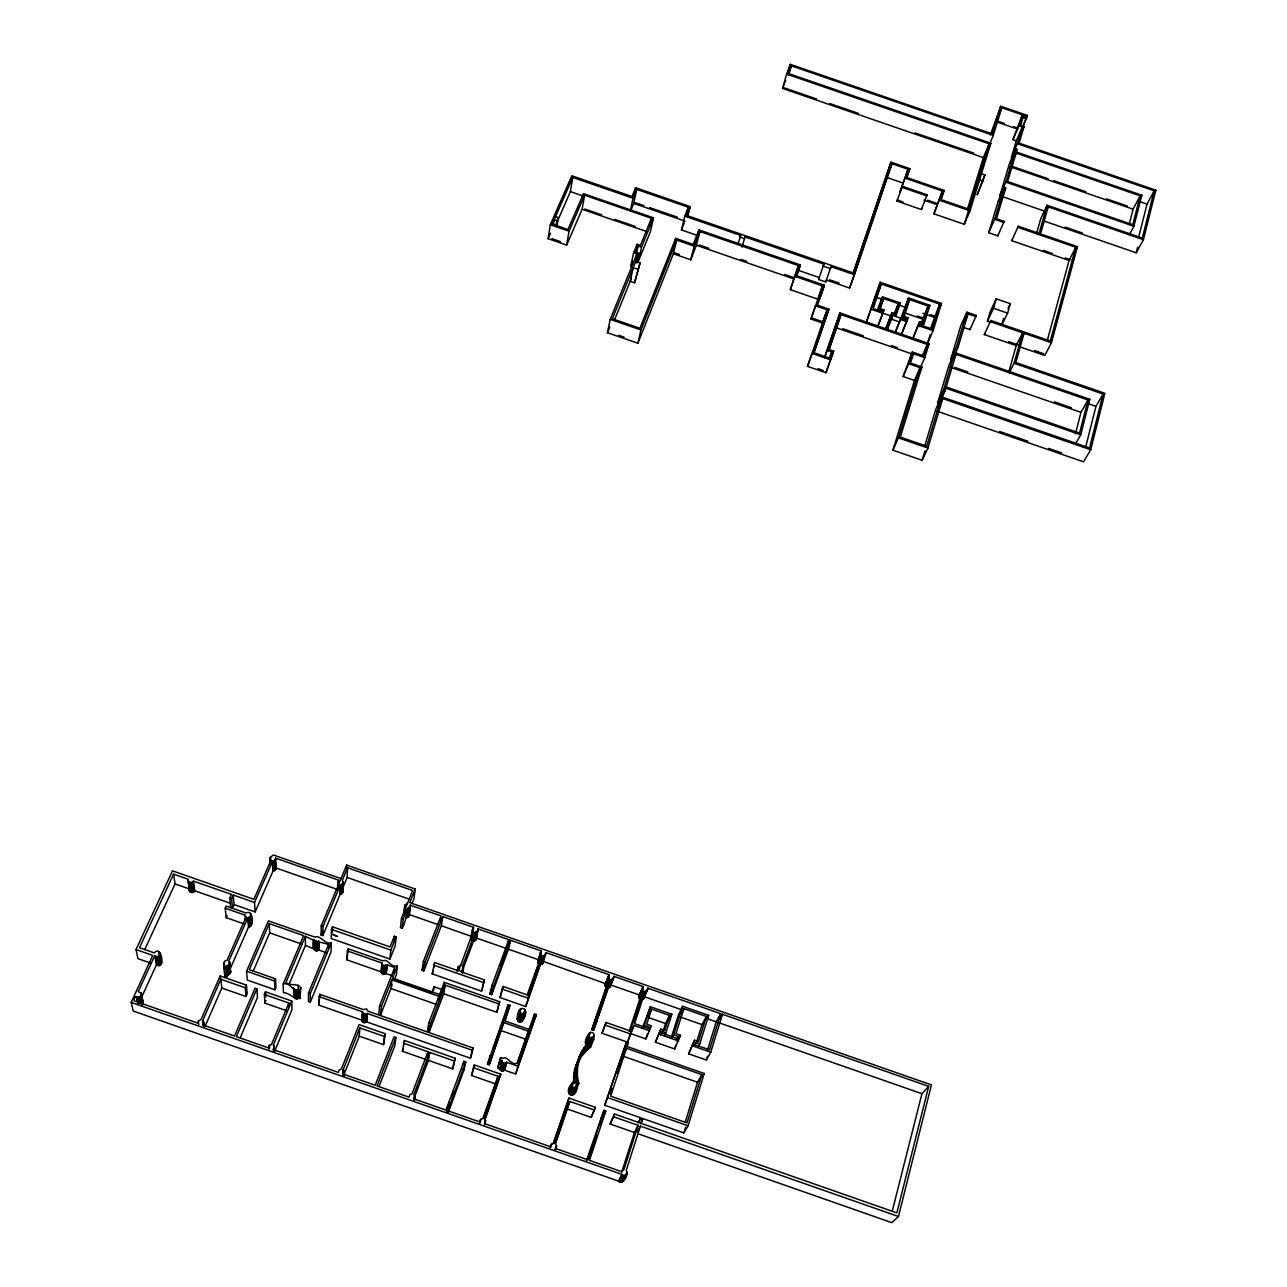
<?xml version="1.0" encoding="UTF-8"?>
<svg xmlns="http://www.w3.org/2000/svg" width="1287" height="1287" viewBox="0 0 1287 1287"><rect width="100%" height="100%" fill="white"/><g stroke="black" fill="none" stroke-linecap="round" stroke-linejoin="round"><path stroke-width="1.5" d="M300 998.519L300.82 987.692C297.377 982.753 291.071 986.534 285.907 982.464L305.405 936.26C313.626 940.877 319.256 942.068 328.619 944.385L308.478 992.904L308.494 1001.495L310.28 1002.123L310.296 993.532L331.306 942.856C324.131 944.594 320.608 934.619 314.752 937.065L268.388 920.848L246.573 971.218L247.265 980.067L274.968 989.767L275.901 987.596L275.515 978.828L249.324 969.674L269.256 923.616L303.619 935.633L283.172 984.04L283.462 992.744C290.572 991.987 302.381 1008.606 298.423 989.381L299.887 989.896L300 998.519L298.552 998.02M318.693 940.91C322.168 956.901 309.266 951.479 313.851 939.22M314.205 949.565L314.253 940.491M314.671 950.096L314.72 941.038M315.267 950.498L315.331 941.441M315.959 950.739L316.039 941.666M316.699 950.787L316.779 941.73M317.439 950.659L317.535 941.601M318.13 950.353L318.227 941.28M318.774 1005.099L319.787 994.336L363.336 1009.571L366.554 1008.944L368.227 1011.292L473.085 1047.988L471.251 1055.983L470.447 1058.204L366.682 1021.878L363.513 1022.505L361.84 1020.173L318.774 1005.099L319.787 994.336M473.552 927.316L471.476 940.234L473.552 927.316L442.808 916.569L441.361 925.771L423.841 970.929L422.088 970.318L423.343 961.502L441.055 915.958L410.312 905.211C405.727 911.389 406.708 920.478 402.204 928.249L400.45 927.637L401.464 918.419L412.596 890.491L347.554 867.76L342.342 880.211L343.146 883.107L340.379 884.893L340.041 894.449L322.86 935.617L321.106 935.005L321.235 925.787L346.67 865.089L415.186 889.027L414.044 898.487L412.033 903.538M322.86 935.617L323.005 926.415L340.379 884.893M328.539 947.988L328.619 944.385M407.609 903.024L404.745 905.292L405.308 911.453M406.419 917.631L408.655 916.634L409.218 914.542L437.837 924.533M591.441 1042.663C593.613 1040.314 596.492 1031.402 590.347 1032.415C587.339 1035.054 582.914 1042.486 587.113 1045.607L590.202 1037.595L588.722 1036.003L588.77 1033.847M331.467 929.375L331.226 938.545L389.945 959.072L395.173 945.929L396.123 936.872L394.337 936.244L390.074 946.942L332.529 926.817L331.467 929.375L390.83 950.128L389.945 959.072M331.306 942.856L331.065 951.897L310.28 1002.123M332.384 932.319L332.529 926.817M141.425 994.658L142.696 1004.729L141.264 993.21L138.256 991.617L154.713 955.742C162.065 960.295 159.894 945.977 154.343 952.911L139.479 947.715L173.568 874.163L188.143 879.262L189.382 890.877L190.83 892.341L193.018 892.358L194.723 890.797L193.452 881.112L231.419 894.385L229.794 898.02L230.663 907.544M143.324 1003.361L141.264 993.21M332.802 934.491L337.242 936.518M332.883 934.33L337.307 936.357M337.435 890.427L338.738 880.195L275.595 858.139L275.08 860.07L272.635 861.228L254.52 902.477L255.132 911.92L234.057 904.552L233.22 895.028L254.52 902.477M337.725 889.172L337.821 881.386M338.175 887.837L337.918 883.429M338.497 888.094L338.304 884.008M340.041 894.449L340.975 884.861M340.637 894.417L341.682 884.636M341.328 894.192L342.31 884.249M341.956 893.805L342.809 883.719M638.111 1125.353L634.427 1132.512L610.118 1124.001L613.529 1116.746L638.111 1125.353L623.922 1169.626L621.508 1171.62L589.494 1160.391L605.775 1110.971L603.957 1110.343L587.644 1159.748L555.501 1148.487L556.515 1145.993L555.469 1143.982L569.835 1101.447L594.417 1110.054L595.318 1107.319L568.951 1098.068L553.346 1142.888M342.455 893.291L343.291 881.724M342.792 892.663L343.307 882.415M318.886 996.54L362.435 1011.791L364.124 1014.14L367.326 1013.496L472.265 1050.224L470.447 1058.204M346.509 868.982L346.67 865.089M342.728 888.046L347.136 877.461L347.554 867.76M438.384 999.709L438.947 996.315L391.875 979.857L390.975 988.529L380.614 1014.767L378.828 1014.14L379.617 1005.71L394.723 967.502L386.76 964.719C388.819 969.079 384.604 979.246 381.129 971.846L346.959 959.893L347.377 950.932L348.262 948.792L382.786 960.858C388.143 958.123 390.653 968.162 397.377 965.958L396.396 974.758L394.369 979.906M348.262 948.792L346.959 959.893M343.034 1073.551L343.227 1069.61L359.845 1027.911L384.363 1036.502L383.51 1044.642L359.266 1036.164L359.845 1027.911M343.05 1075.594L343.339 1069.69L344.047 1075.626M343.532 1076.157L343.822 1070.269M343.935 1074.886L344.128 1070.961M361.84 1020.269L362.435 1011.791M362.001 1020.977L362.596 1012.596M362.355 1021.621L362.95 1013.239M362.87 1022.135L363.465 1013.77M363.513 1022.505L364.124 1014.14M364.221 1022.698L364.848 1014.333M364.977 1022.715L365.605 1014.333M365.717 1022.521L366.345 1014.156M366.377 1022.168L367.02 1013.786M366.682 1021.878L367.326 1013.496M574.629 1075.884L574.469 1082.737M592.808 1038.77L593.79 1039.124C580.357 1049.002 574.34 1067.325 578.828 1083.316L575.82 1090.909L574.839 1090.556L577.831 1082.962C573.358 1066.971 579.375 1048.648 592.808 1038.77L594.16 1035.536M576.463 1074.725L573.487 1082.399L574.485 1070.14L580.115 1054.552M381.129 972.103L381.933 963.03L347.377 950.932M381.338 972.779L381.933 963.03M381.724 973.39L382.142 963.963M382.271 973.857L382.545 964.574M382.915 974.195L383.076 965.057M383.639 974.339L384.475 965.54L386.76 964.719M384.379 974.307L385.215 965.507M522.586 1020.543C531.853 1007.061 516.827 1002.686 517.358 1018.628C519.514 1028.522 527.107 1014.478 525.289 1010.858M380.614 1014.767L381.419 1006.337L391.875 979.857M385.103 974.098L385.939 965.282M385.73 973.712L386.583 964.896M519.675 1010.311C518.758 1013.786 524.533 1015.105 525.225 1011.582M629.15 1031.386L639.784 999.195L638.819 996.251L643.243 986.598L613.835 976.318L613.352 978.522L611.196 979.52L593.58 1030.292L591.811 1029.68L606.161 987.467L605.115 985.665L609.298 974.742L545.945 952.605L545.286 954.954L543.243 955.791L525.659 1006.531L500.08 997.586L502.187 989.076L503.153 986.469L527.22 994.883L541.489 955.163L540.427 953.152L541.425 951.029L510.633 940.266L493.725 986.115L491.698 994.658L489.929 994.047L491.94 985.488L508.864 939.655L478.104 928.908L475.884 939.896L473.536 941.103L462.902 969.224M541.328 955.051L538.803 963.85L537.982 961.276L540.492 952.444M250.917 914.735L250.145 916.714L247.86 917.663L228.861 960.939L230.711 972.055L226.592 977.139L224.807 976.511L223.841 967.615C225.627 965.411 222.12 960.52 227.059 960.295L246.058 917.052L245.109 915.186L225.241 908.22L226.19 906.096L246.074 913.046C252.992 908.702 254.794 926.495 248.536 926.994L229.762 969.883L230.711 972.055M393.967 939.88L394.337 936.244M287.226 1010.922L264.865 1003.104L264.366 994.481L265.492 991.827L291.779 1001.029L273.327 1045.141L274.308 1047.489L273.15 1049.548L338.368 1072.409L339.157 1069.915L341.393 1068.966L359.089 1024.597L385.408 1033.815L383.51 1044.642M391.65 986.791L391.908 984.362M394.16 972.763L394.546 969.256M402.204 928.249L403.217 919.047L407.48 908.332M403.7 915.314L404.745 905.292M404.086 914.124L404.745 906.498M403.716 914.623L404.713 909.619M404.424 914.735L405.26 907.287M406.772 917.647L407.85 908.349M407.496 917.47L408.574 908.172M408.124 917.132L409.218 907.818M344.24 1071.701L343.098 1074.05L375.177 1085.295L394.031 1036.839L395.849 1037.467L394.884 1045.607L379.118 1086.244M408.655 916.634L409.749 907.335M409.041 916.038L410.312 905.211M409.234 915.379L410.36 905.356M429.778 1052.412L428.426 1060.375L452.686 1068.87L454.311 1061.003L429.778 1052.412L413.899 1094.384L414.945 1096.556L413.835 1098.841L445.945 1110.102L463.947 1061.308L465.765 1061.952L464.012 1069.819L448.262 1112.563M426.64 1059.748L402.381 1051.254L404.472 1040.491L455.325 1058.3L452.686 1068.87M404.038 1043.725L404.472 1040.491M577.252 1085.552C573.471 1073.004 567.535 1094.207 577.252 1085.552C576.898 1101.447 561.518 1094.529 572.007 1083.268M423.841 970.929L425.112 962.129L442.808 916.569M440.202 921.476L440.765 917.792M478.104 928.908L477.718 930.839L475.337 932.061L462.451 966.087L463.368 968.982L460.392 971.524L484.443 979.938L481.563 991.119L432.207 973.857L434.572 962.499L458.622 970.897L473.262 931.177M433.751 967.776L434.298 964.253M649.951 225.225L651.495 218.307L584.588 195.19L582.126 209.25L566.65 245.093L548.117 238.69L550.305 224.742L571.83 175.772L632.014 196.557L635.665 187.757L690.234 206.612L687.692 217.004M413.947 1098.889L414.543 1095.108M414.237 1099.581L414.848 1095.8M414.35 1100.337L414.945 1096.556M553.33 225.032L554.166 219.787L556.949 220.753L556.113 225.997M433.494 990.604L434.105 986.791L442.117 989.59L439.736 995.865M556.917 226.335L558.333 217.6L555.55 216.65M443.725 993.757L496.798 1012.322L498.889 1003.94L445.238 985.166L443.725 993.757L429.247 1031.788L427.477 1031.177L428.796 1022.924L438.947 996.315M641.537 999.806L643.79 998.615L647.811 988.191L720.688 1013.657L709.523 1049.838L695.141 1044.819L695.833 1042.599L699.758 1043.966L708.654 1015.363L682.673 1006.289L678.603 1014.542L671.396 1037.161M429.247 1031.788L430.598 1023.551L445.238 985.166M556.434 223.536L570.398 191.602L572.747 177.445L632.979 198.23L630.453 210.473M427.171 1056.563L427.96 1051.769L403.426 1043.178M566.65 245.093L569.015 231.193L584.588 195.19M443.082 989.253L444.272 982.367L499.694 1001.753L496.798 1012.322M582.882 197.168L583.51 193.661L653.506 217.841L650.418 231.692L638.561 260.843L641.553 247.12L653.506 217.841M460.682 965.459L457.931 967.406L458.848 970.301M457.158 971.605L457.931 967.406M457.593 970.253L458.236 966.746M458.059 969.69L458.719 966.199M475.884 939.896L476.27 937.966L506.692 948.599L500.659 964.96M462.741 971.058L463.417 967.567M462.387 973.133L463.497 968.274M471.074 939.655L471.685 936.453L441.361 925.771M462.693 972.473L463.368 968.982M470.769 938.303L472.683 928.538M470.833 938.995L472.989 927.911M473.536 941.103L475.337 932.061M474.131 941.054L475.949 932.013M474.806 940.829L476.64 931.772M475.418 940.427L477.236 931.386M476.19 939.269L478.169 929.52M634.588 193.034L635.665 187.757M630.823 210.457L633.751 203.41L636.663 189.382L688.352 207.239L686.244 215.894M673.374 253.78L690.717 259.781L694.176 246.123L676.689 240.074L673.374 253.78L637.885 343.227L607.448 332.706L610.231 319.337L636.936 253.925L633.638 252.783L637.129 244.273L640.411 245.415L651.495 218.307M226.592 977.139L225.659 968.242L226.705 965.861L229.311 964.51L229.778 962.403M633.638 252.783L630.694 266.489L632.77 261.406M635.858 250.161L637.129 244.273M636.422 253.78L638.111 245.93L641.553 247.12M635.665 259.797L636.936 253.925M240.315 1037.595L257.464 997.489L256.885 988.818L255.067 988.175L234.54 1036.019L202.509 1024.79L203.716 1022.65L202.767 1020.414L220.833 979.246L245.318 987.821L246.026 996.508L221.814 988.03L220.833 979.246M636.872 263.159L639.012 253.378L635.553 252.188L638.111 245.93M637.515 269.192L633.172 267.696L630.228 281.306L634.539 282.802L640.089 262.886L635.746 261.39M463.256 1064.462L463.947 1061.308M640.089 262.886L634.539 282.802M481.563 991.119L484.443 979.938M637.885 343.227L640.942 329.971L676.689 240.074M483.445 1118.564L495.865 1083.992L471.573 1075.482L474.404 1064.976L500.772 1074.211L484.652 1120.897M474.404 1064.976L471.573 1075.482M674.468 243.516L675.707 238.368L693.259 244.433L698.954 229.906L800.385 264.945L796.54 276.705M507.126 946.814L508.864 939.655M698.053 235.698L681.45 229.955L684.813 216.136L688.352 207.239M491.698 994.658L508.445 949.211L510.633 940.266M503.153 986.469L500.08 997.586M719.755 1019.175L722.457 1014.285L928.683 1086.341L896.862 1212.885L641.264 1123.406L642.519 1119.465L640.25 1118.676L638.03 1123.004M1009.298 372.731L1014.076 363.256L1103.104 394.015L1089.542 448.005L941.521 396.83L935.729 409.363L924.951 445.27M1016.312 140.814L1012.917 139.639L1018.918 125.82L1022.328 126.995L1016.312 140.814L1011.341 157.416L1017.341 143.677L1154.166 190.798L1142.293 238.079L1047.103 205.276L1040.749 218.71L1036.502 233.655M638.561 1133.96L891.811 1222.65L898.439 1216.505L931.434 1084.909L409.765 902.637L415.186 889.027M936.904 411.116L1083.541 461.84L1090.716 449.774L1104.873 393.307L1015.845 362.548L1024.034 333.285L1051.431 342.744L1077.46 246.654L1040.523 233.912L1048.197 206.853L1143.419 239.672L1155.823 190.203L1019.095 143.114L1024.098 126.416L1020.591 125.209L1022.875 117.616L1026.366 118.822L1027.38 115.428L1000.739 106.258L990.395 134.845M892.213 1211.357L921.926 1093.709L928.683 1086.341M1085.761 446.669L1095.945 406.386L1103.104 394.015M1138.448 238.047L1147.007 204.15L1154.166 190.798M1043.725 220.914L1136.228 252.799L1137.66 247.12M697.2 236.776L698.954 229.906M517.342 1063.689L528.442 1031.193L503.732 1022.554L489.253 1064.783L487.451 1064.156L508.188 1004.729L509.974 1005.34L505.292 1020.511M690.717 259.781L696.38 245.254L699.887 231.531L798.535 265.605L790.347 289.672L817.872 299.179L822.49 285.875L794.722 276.287L798.535 265.605M1075.691 443.516L1080.742 434.829L1089.799 399.292L954.761 352.622L948.921 365.395L937.547 403.265L939.092 403.812L944.915 391.232L955.951 354.343L1088.014 399.984L1079.568 433.075L946.186 386.969M1129.471 234.524L1133.895 226.271L1141.81 195.238L1016.424 152.043M1075.498 433.639L1080.967 412.355L1088.014 399.984M1129.149 224.501L1133.075 209.17L1140.153 195.833L1016.119 153.105L1013.85 158.237M1140.153 195.833L1132.769 224.71L1007.608 181.564L1017.213 149.421L1015.765 148.922L1009.764 162.645L999.838 195.721L1045.317 211.406M255.132 911.92L273.037 871.026L275.45 869.883L275.965 867.969L338.417 889.8M489.253 1064.783L503.732 1022.554M341.007 878.603L273.343 854.97L270.109 857.721L270.865 860.601L253.861 899.307L172.506 870.865L136.004 949.533L152.751 955.404L131.177 1002.396L133.204 1011.019L618.436 1181.08C623.278 1185.327 629.246 1174.387 626.222 1170.446L640.395 1126.141L898.439 1216.505M623.535 1179.712L622.972 1181.112M506 1013.094L508.188 1004.729M479.456 1123.358L480.437 1119.722L482.786 1118.532L497.972 1076.286L473.407 1067.679M479.987 1122.811L480.968 1119.159M497.763 1067.76L500.691 1057.657L502.67 1058.348C507.979 1055.42 510.424 1065.556 516.988 1063.368L534.572 1013.947L536.357 1014.574L515.669 1074.034L504.568 1070.14L501.721 1070.897L497.763 1067.76L500.691 1057.657M593.58 1030.292L607.914 988.062L610.038 987.065L610.585 985.086M605.115 985.665L609.298 974.742M605.115 984.957L608.558 975.707M1047.312 340.411L1069.095 260.457L1075.755 247.281L1017.937 227.349L1018.258 226.239L1039.108 233.43L1047.103 205.276M1075.755 247.281L1050.305 341.007L990.797 320.463L984.346 334.588L1016.231 345.592L1022.618 332.802L990.443 321.686L990.797 320.463M154.713 955.742L156.451 964.783C163.224 968.789 162.661 956.257 159.99 953.281M484.475 1123.889L485.472 1120.253L484.636 1119.159L500.772 1074.211M499.758 1068.853L501.882 1060.601L499.887 1059.893M484.684 1124.629L485.472 1120.253M495.865 1083.992L497.972 1076.286M500.032 1069.545L501.882 1060.601M500.466 1070.14L502.187 1061.695M501.045 1070.607L502.622 1062.306M501.721 1070.897L503.217 1062.772M502.461 1071.009L504.649 1063.191L506.772 1062.306L518.001 1066.247L515.669 1074.034M517.294 1019.336L519.932 1009.635M517.358 1018.628L520.366 1009.04M503.201 1070.929L505.389 1063.11M517.406 1020.044L519.739 1011.759M520.012 1011.904L520.945 1008.574M517.712 1020.704L520.045 1012.419M503.893 1070.671L506.097 1062.837M518.194 1021.267L520.511 1012.982M1008.767 372.104L1016.231 345.592M1014.076 363.256L1022.618 332.802M738.094 243.951L740.652 235.424L684.813 216.136M518.79 1021.685L521.122 1013.4M786.63 74.067L989.14 143.822L983.365 157.593L782.576 88.433L786.63 74.067L790.363 64.35L992.213 133.864L1000.739 106.258M787.805 73.343L790.363 64.35M519.481 1021.942L521.814 1013.657M788.786 74.839L791.344 65.846L993.274 135.376L1001.785 107.754L1025.642 115.959L1025.24 117.262L1021.83 116.087L1012.917 139.639M520.205 1022.007L522.554 1013.738M537.918 961.968L540.749 951.785M520.929 1021.894L523.294 1013.609M541.167 951.222L537.982 961.276M741.923 247.152L744.996 236.921L823.873 264.157L818.596 279.504L825.707 281.966L831.032 266.634L854.488 274.726L892.004 163.706L908.107 169.257L899.983 191.892L908.107 169.257M538.03 962.66L541.425 951.029M522.956 1016.119L524.855 1009.475M521.605 1021.588L523.97 1013.319M538.336 963.303L540.862 954.504M523.262 1016.778L525.176 1010.134M522.168 1021.138L524.533 1012.853M539.977 960.44L541.489 955.163M1002.155 324.437L1007.608 313.127L1010.311 303.684L996.267 298.825L990.153 311.84L987.419 321.219L990.91 322.426M1001.929 324.163L1003.554 318.532M525.659 1006.531L543.339 955.807M540.781 964.59L544.047 955.694M541.505 964.478L544.723 955.404M542.149 964.204L545.945 952.605M542.712 963.754L546.026 953.023M984.346 334.588L984.7 333.365M1069.095 260.457L1011.775 240.685L1012.097 239.591M987.419 321.219L993.516 308.253L996.267 298.825M968.033 313.948L958.091 347.184L952.219 359.99L950.691 359.459L960.987 325.177L966.875 312.194L976.302 315.444L975.932 316.666L968.033 313.948L964.349 322.056M1004.166 221.38L1003.844 222.474L994.69 219.321L988.722 232.738L997.811 235.875L1004.166 221.38L996.492 218.726L1005.678 188.031L1004.214 187.516L998.229 201.078L988.722 232.738M963.706 327.461L969.964 329.617L970.334 328.394M997.811 235.875L998.133 234.781M914.478 380.421L903.136 376.496L908.59 363.722L920.06 367.68L914.478 380.421L892.921 450.177L922.168 460.296L924.999 450.852M941.521 396.83L926.72 446.235L900.305 437.097L921.91 366.988L910.456 363.031L913.368 353.7L924.79 357.657L929.069 343.742L839.944 312.934L824.468 357.609M937.547 403.265L943.355 390.701L954.761 352.622M950.691 359.459L956.547 346.653L966.875 312.194M994.69 219.321L1004.214 187.516M999.838 195.721L1005.823 182.143L1015.765 148.922M1017.341 143.677L1022.328 126.995M922.168 460.296L927.927 448.053L942.711 398.584L1090.716 449.774M532.577 1020.559L534.572 1013.947M1018.918 125.82L1021.83 116.087M585.488 1042.599L589.156 1033.236M984.925 174.935L977.235 194.739L984.925 174.935L981.45 173.745M683.864 1132.914L688.095 1125.787L704.214 1073.487L627.042 1046.492L628.346 1042.518L626.56 1041.891L604.761 1105.227L683.864 1132.914L685.633 1127.155M701.865 1074.629L686.985 1122.875L610.665 1096.154L626.447 1048.262L701.865 1074.629L697.538 1082.238L685.134 1122.377M681.45 1013.577L683.896 1008.638L706.354 1016.489L698.519 1041.585L694.61 1040.218L688.593 1053.828L706.354 1060.038L707.512 1056.289M892.921 450.177L898.406 437.837L920.06 367.68M828.168 351.512L841.006 314.623L927.235 344.433L923.68 355.936L912.258 351.995L903.136 376.496M905.565 309.443L909.603 299.614L928.056 305.984L922.779 322.86L919.578 321.75L912.869 338.561L927.46 343.613L930.26 334.572M876.833 295.576L881.305 283.993L939.671 304.15L931.997 329.005L920.205 324.919L920.672 323.423L923.873 324.533L929.874 305.325L908.525 297.94L900.723 318.709M905.147 178.169L942.39 191.007L933.96 213.851L964.285 224.308L968.757 209.829M989.14 143.822L968.95 209.234L941.183 199.662L944.143 190.412L906.917 177.574L909.861 168.661L890.974 162.162L853.104 273.021M706.354 1060.038L710.762 1052.235L722.457 1014.285M927.46 343.613L933.091 330.679L941.489 303.426L880.26 282.287L866.28 322.458L877.766 326.431L884.056 309.942L880.292 308.639L883.59 298.536L898.294 303.603L895.028 313.738L891.939 312.677L885.601 329.134L887.049 329.633L892.293 316.586L890.845 316.087L885.601 329.134M964.285 224.308L970.028 210.827L990.845 143.243L788.4 73.52L791.344 65.846M707.464 1050.128L716.215 1021.83L720.688 1013.657M930.501 328.619L939.671 304.15M967.374 209.331L983.365 157.593M696.637 1041.843L702.026 1024.629L706.354 1016.489M921.347 322.78L928.056 305.984M908.59 363.722L912.258 351.995M688.593 1053.828L694.61 1040.218M912.869 338.561L919.578 321.75M671.991 1038.014L673.584 1034.812L678.185 1036.421L677.477 1038.641L661.598 1033.091L662.097 1031.498L665.878 1032.817L671.83 1014.253L650.385 1006.756L642.47 1027.879M669.497 1015.379L665.572 1023.551L647.86 1017.357L651.592 1009.121L669.497 1015.379L664.655 1030.453L660.891 1029.133L655.405 1042.229L674.645 1048.953L675.852 1045.173M896.685 332.963L901.415 334.604L908.027 317.76L904.246 316.457L909.603 299.614M674.645 1048.953L680.517 1035.295L675.916 1033.686L683.896 1008.638M901.415 334.604L908.027 317.76M895.06 333.14L900.45 319.401L906.804 321.605M933.96 213.851L942.39 191.007M673.584 1034.812L682.673 1006.289M908.525 297.94L902.412 317.117L906.193 318.42L905.71 319.916L892.679 315.412M663.159 1031.016L665.572 1023.551M877.38 310.022L882.512 296.863L900.112 302.944L896.122 315.412L893.017 314.35L886.968 330.357M621.573 1172.554L634.427 1132.512M640.25 1118.676L638.995 1122.602L614.43 1113.995L610.118 1124.001M902.943 201.946L897.296 200L896.926 201.078L921.395 209.524L921.749 208.43M927.107 194.804L926.753 195.897L902.074 187.387L902.444 186.309L927.107 194.804L921.395 209.524M655.405 1042.229L660.891 1029.133M890.845 316.087L891.939 312.677M887.049 329.633L887.773 327.413M643.243 986.598L642.326 988.513L643.42 990.781L630.18 1030.887L606.097 1022.473L601.962 1033.22L627.557 1042.18L630.421 1033.493L645.881 1038.899L647.522 1033.863M877.766 326.431L884.056 309.942M645.881 1038.899L651.27 1025.771L646.685 1024.162L651.592 1009.121M790.347 289.672L794.722 276.287M613.529 1116.746L614.43 1113.995M650.385 1006.756L644.337 1025.289L648.921 1026.897L648.407 1028.474L634.571 1023.632L645.189 991.408L647.763 989.558M882.512 296.863L878.442 309.314L882.206 310.617L881.868 311.679L873.197 308.687L881.305 283.993M866.28 322.458L880.26 282.287M873.085 306.676L876.19 297.233L881.788 299.163M586.357 1160.954L603.957 1110.343M604.761 1105.227L626.56 1041.891M588.803 1159.716L596.862 1135.231M600.595 1123.937L602.461 1118.29L600.659 1117.663M610.424 1094.111L612.306 1088.416M617.31 1073.229L622.956 1056.16L697.538 1082.238M634.089 1022.361L640.91 1001.688M627.557 1042.18L633.992 1025.385L649.613 1030.855M555.115 1143.66L566.907 1108.879L591.216 1117.373L592.117 1114.671M827.074 309.813L822.393 322.973L810.987 319.031L815.572 305.839L827.074 309.813L807.512 366.361L825.916 372.731L833.654 351.078L829.214 349.549L841.006 314.623M825.916 372.731L833.654 351.078M824.613 357.625L839.944 312.934M890.974 162.162L853.458 273.021L686.727 215.444L690.234 206.612M825.707 281.966L826.383 280.019L849.613 288.047L886.984 177.526L902.927 183.027M827.316 350.241L831.772 351.769L829.632 358.124L814.027 352.735L828.941 309.137L817.518 305.196M601.962 1033.22L606.097 1022.473M568.951 1098.068L553.571 1143.323L551.351 1144.368L550.756 1146.83L484.668 1123.664L485.682 1120.977M591.811 1029.68L609.427 978.924L608.365 976.399M813.915 352.461L828.941 309.137M810.987 319.031L822.49 285.875M817.293 305.759L824.42 285.247L796.589 275.627L800.385 264.945M831.032 266.634L830.356 268.597L823.181 266.119L823.873 264.157M818.596 279.504L819.272 277.558L796.943 269.852M819.787 298.536L824.42 285.247M518.001 1066.247L536.357 1014.574M529.054 1030.742L532.078 1022.216M807.512 366.361L812.129 353.426L830.71 359.861M188.948 885.086L189.382 890.877M527.509 995.832L538.288 965.845M509.974 1005.34L504.375 1020.8L529.07 1029.423M487.451 1064.156L490.765 1055.034M492.76 1049.565L505.324 1014.912M887.612 175.804L892.004 163.706M498.889 1003.94L499.694 1001.753M849.613 288.047L854.488 274.726M472.265 1050.224L473.085 1047.988M446.46 1111.936L449.887 1102.637M451.93 1097.071L453.989 1091.489M489.929 994.047L491.94 988.593M465.765 1061.952L447.779 1110.745L479.906 1121.991L480.437 1119.722M829.037 359.153L831.772 351.769M454.311 1061.003L455.325 1058.3M896.926 201.078L902.444 186.309M740.652 235.424L740.009 237.13L744.353 238.626L744.996 236.921M906.627 177.268L909.861 168.661M427.96 1051.769L412.065 1093.725L409.909 1094.626L409.105 1097.184L377.011 1085.938L395.849 1037.467M414.076 1098.342L428.426 1060.375M444.272 982.367L439.623 994.561L392.567 978.104L397.377 965.958M427.477 1031.177L429.472 1025.9M605.292 984.282L608.912 975.112M605.308 986.357L608.558 977.798M605.662 986.968L608.928 978.426M782.576 88.433L785.665 80.357M543.13 963.191L543.371 961.421L605.662 983.686M574.485 1070.14L577.461 1062.354M606.161 987.467L609.427 978.924M575.611 1066.215L582.014 1050.916M573.745 1074.178L581.113 1054.906M585.456 1043.323L588.545 1035.279M586.599 1040.813L589.703 1032.737M402.381 1051.254L403.41 1048.583M432.207 973.857L433.204 971.299M431.692 993.049L434.105 986.791M577.268 1065.813L578.458 1062.692M581.804 1053.828L584.234 1047.489M585.633 1044.03L588.722 1036.003M576.592 1066.553L582.995 1051.254M588.481 1037.242L590.347 1032.415M585.987 1044.674L589.076 1036.646M607.914 988.062L611.196 979.52M573.423 1078.281L576.383 1070.559M608.22 988.062L611.502 979.536M579.954 1059.153L585.231 1047.827M585.569 1047.473L589.575 1037.193M568.677 1092.277L572.474 1082.673M608.912 987.901L612.21 979.359M568.774 1093.017L571.701 1085.44M609.539 987.563L613.835 976.318M568.79 1091.537L573.069 1082.238M610.038 987.065L613.352 978.522M582.174 1055.758L584.716 1052.589L587.789 1044.642M610.392 986.469L613.899 977.235M422.088 970.318L424.195 964.896M569.047 1093.709L571.991 1086.131M572.586 1085.005L573.761 1081.965M588.432 1044.224L590.91 1037.805L593.95 1036.228M588.432 1044.577L589.671 1041.392M569.497 1094.304L572.442 1086.743M590.411 1041.054L591.65 1037.837M694.176 246.123L699.887 231.531M570.077 1094.77L573.021 1087.209M584.716 1052.589L587.548 1049.709L590.653 1041.73M590.508 1042.502L592.374 1037.692M591.779 1040.556L593.017 1037.354M549.983 1147.875L551.351 1144.368M575.144 1083.445L576.946 1078.86M592.921 1038.03L594.176 1034.812M570.768 1095.076L573.712 1087.515M384.363 1036.502L385.408 1033.815M550.546 1147.361L551.914 1143.837M879.729 308.397L883.59 298.536M571.492 1095.189L574.452 1087.628M587.548 1049.709L590.653 1047.119L593.79 1039.124M572.232 1095.092L575.209 1087.547M566.907 1108.879L569.835 1101.447M574.597 1089.446L576.978 1083.364M572.924 1094.835L575.9 1087.274M574.871 1090.137L576.673 1085.584M573.519 1094.384L576.753 1086.325M390.83 950.128L396.123 936.872M675.707 238.368L639.912 328.298L612.355 318.758L639.012 253.378M343.549 1075.675L359.266 1036.164M681.45 229.955L684.266 222.876M555.099 1149.5L556.515 1145.993M555.083 1150.256L556.483 1146.765M893.661 315.074L898.294 303.603M941.392 197.217L944.143 190.412M894.819 316.055L900.112 302.944M607.448 332.706L609.732 327.123M614.719 319.417L631.499 278.169M895.125 332.432L900.45 319.401M321.106 935.005L322.603 931.418M299.887 989.896L300.82 987.692M632.979 198.23L636.663 189.382M996.685 119.932L1001.785 107.754M264.366 994.481L288.851 1003.056L271.493 1044.481L268.935 1045.784L268.404 1047.891L236.374 1036.662L256.885 988.818M988.915 145.737L993.274 135.376M289.253 983.863L305.453 945.382L305.405 936.26M986.502 153.571L990.845 143.243M975.948 188.433L979.552 179.923L983.043 181.113M264.865 1003.104L265.991 1000.466M274.968 989.767L274.581 981.032L275.515 978.828M573.97 1093.805L574.275 1091.649M919.288 326.673L920.672 323.423M925.691 315.122L929.874 305.325M910.231 361.02L913.368 353.7M638.819 996.251L642.728 987.177M638.69 996.958L643.194 986.63M638.77 997.65L642.39 989.236M245.318 987.821L246.46 985.166L220.174 975.964L200.933 1019.738L198.793 1020.559L197.78 1023.133L134.041 1000.803C134.121 994.111 137.902 998.921 140.782 996.058M253.153 971.218L269.691 932.866L269.256 923.616M246.026 996.508L247.168 993.87L246.46 985.166M639.028 998.326L642.647 989.912M639.446 998.921L643.082 990.507M639.784 999.195L643.42 990.781M583.51 193.661L567.969 229.52L552.284 224.099L572.747 177.445M937.258 313.224L941.489 303.426M1019.867 124.533L1022.875 117.616M643.001 996.444L645.189 991.408M922.441 355.437L927.235 344.433M592.921 1112.837L595.318 1107.319M642.084 999.774L645.752 991.376M1022.843 125.82L1027.38 115.428M1022.586 127.461L1026.366 118.822M591.216 1117.373L594.417 1110.054M224.807 976.511L225.177 973.342M548.117 238.69L550.498 233.269M556.949 220.753L558.333 217.6M204.746 1027.042L221.814 988.03M642.76 999.549L647.811 988.191M925.868 351.078L929.069 343.742M1019.577 136.76L1024.098 126.416M643.339 999.146L647.876 988.85M920.784 366.779L924.79 357.657M917.921 376.077L921.91 366.988M631.145 1031.868L633.992 1025.385M1001.929 196.493L1005.678 188.031M234.057 904.552L232.464 908.172L231.612 898.664L233.22 895.028M626.238 1047.28L628.346 1042.518M623.648 1054.568L626.447 1048.262M244.031 923.905L226.174 917.647L227.107 915.54M603.281 1116.456L605.775 1110.971M141.007 998.567L156.451 964.783M643.79 998.615L644.127 996.637L682.062 1009.893M954.278 357.995L955.951 354.343M144.755 949.549L175.048 883.928L173.568 874.163M969.964 329.617L976.302 315.444M1011.775 240.685L1018.258 226.239M941.666 397.168L945.832 388.175L1080.742 434.829M649.018 1030.63L651.27 1025.771M938.561 407.545L942.711 398.584M1045.816 211.872L1048.197 206.853M1007.978 308.542L1010.311 303.684M660.553 1034.716L662.097 1031.498M668.661 1020.8L671.83 1014.253M664.317 1036.019L665.878 1032.817M1020.832 339.688L1024.034 333.285M1074.951 251.592L1077.46 246.654M676.576 1039.606L678.185 1036.421M677.268 1041.682L680.517 1035.295M640.282 1123.792L642.519 1119.465M637.419 1131.868L640.395 1126.141M1051.431 342.744L1044.787 355.469L1019.449 346.718M618.436 1181.08L621.991 1174.387L131.177 1002.396M1140.025 198.568L1141.81 195.238M618.934 1181.611L621.991 1174.387M619.594 1181.997L623.149 1175.321L625.385 1175.353L626.946 1173.76M706.917 1018.628L708.654 1015.363M620.318 1182.206L623.889 1175.53M694.143 1045.752L695.833 1042.599M621.058 1182.222L624.645 1175.546M621.782 1182.029L625.385 1175.353M623.535 1178.94L627.139 1172.232M622.441 1181.643L627.139 1173.004M1154.021 193.549L1155.823 190.203M698.037 1047.119L699.758 1043.966M1136.228 252.799L1143.419 239.672M1088.03 402.381L1089.799 399.292M702.477 1076.527L704.214 1073.487M590.813 1044.256L589.896 1045.366M578.989 1058.815L582.882 1053.313M187.902 880.517L190.235 882.85L193.404 881.241M283.172 984.04C290.186 981.804 292.857 992.116 298.423 989.381M518.034 1017.357L519.272 1016.601M998.696 121.493L1004.359 123.439M1013.802 126.689L1017.567 127.976M995.961 121.67L1017.792 129.199M1139.462 201.544L1147.007 204.15M1009.764 162.645L1011.196 163.143M784.33 87.87L816.521 98.97M829.777 103.523L858.188 113.32M914.993 132.883L973.696 153.105M1012.29 166.409L1048.085 178.732M1053.731 180.679L1085.745 191.715M1106.466 198.841L1127.187 205.984M1010.102 166.811L1133.075 209.17M1005.823 182.143L1133.895 226.271M998.229 201.078L999.677 201.576M1065.282 227.155L1082.27 233.011M939.43 200.273L970.028 210.827M927.573 200.209L936.791 203.394M923.986 200.177L936.904 204.633M1043.323 250.37L1052.476 253.523M1065.298 257.947L1070.784 259.829M993.516 308.253L1007.608 313.127M634.636 202.445L643.95 205.663M649.549 207.593L677.525 217.246M633.751 203.41L684.974 221.091M829.6 279.794L839.092 283.06M930.147 314.527L935.842 316.489M1008.67 341.634L1017.872 344.819M1034.458 350.547L1043.677 353.732M570.398 191.602L583.461 196.107M898.583 304.955L906.048 307.545M922.827 313.336L934.024 317.197M917.261 315.942L922.554 317.776M904.23 312.725L922.506 319.047M699.259 244.964L708.735 248.23M740.99 259.379L746.669 261.341M784.603 274.453L794.095 277.719M696.38 245.254L794.143 279.022M584.797 209.025L601.673 214.849M614.8 219.385L635.424 226.512M582.126 209.25L646.524 231.499M882.078 312.95L891.183 316.087M871.347 309.347L882.946 313.352M918.371 325.595L933.091 330.679M891.473 319.176L899.613 321.991M956.547 346.653L958.091 347.184M674.147 252.686L679.375 254.488M1088.432 403.796L1095.945 406.386M550.305 224.742L569.015 231.193M812.917 318.388L822.361 321.653M842.663 328.668L863.32 335.81M891.521 345.56L897.152 347.506M954.568 367.342L967.76 371.911M1054.455 401.866L1071.428 407.738M836.196 327.751L912.145 353.989M950.096 367.117L1080.967 412.355M551.801 238.642L560.44 241.618M943.355 390.701L944.915 391.232M817.985 368.645L823.133 370.415M999.645 431.467L1027.846 441.232M1048.535 448.391L1061.695 452.944M610.231 319.337L640.942 329.971M618.645 335.28L624.115 337.162M898.406 437.837L927.927 448.053M347.136 877.461L409.588 899.275M508.445 949.211L538.899 959.861M610.521 984.893L639.607 995.044M706.724 1018.5L716.215 1021.83M717.969 1022.425L921.926 1093.709M401.464 918.419L403.217 919.047M679.809 1016.859L702.026 1024.629M659.25 1034.217L678.699 1041.022M692.808 1045.945L710.762 1052.235M321.235 925.787L323.005 926.415M423.343 961.502L425.112 962.129M433.574 965.089L483.478 982.528M491.94 985.488L493.725 986.115M502.187 989.076L528.056 998.117M594.964 1021.508L596.75 1022.135M605.212 1025.095L631.097 1034.153M229.794 898.02L231.612 898.664M175.048 883.928L189.479 888.963M194.723 890.797L230.389 903.281M269.691 932.866L301.801 944.095M305.453 945.382L313.899 948.921M318.597 949.983L326.769 952.847M385.907 973.519L392.213 975.723M589.671 1046.781L590.653 1047.119M393.951 979.166L432.126 992.534M390.975 988.529L437.516 1004.809M501.576 1030.758L526.013 1039.317M379.617 1005.71L381.419 1006.337M428.796 1022.924L430.598 1023.551M577.831 1082.962L578.828 1083.316M246.573 971.218L274.581 981.032M308.478 992.904L310.296 993.532M489.462 1056.257L491.28 1056.884M608.107 1097.779L688.095 1125.787M223.841 967.615L225.659 968.242M462.226 1069.191L464.012 1069.819M150.836 963.159L137.934 958.654L136.004 949.533M250.032 921.862L251.56 924.082M160.521 960.601L161.663 962.354M142.262 1000.803L143.34 1002.621M342.31 890.073L342.953 891.988M136.084 996.347L137.275 1001.543M137.226 997.119L138.787 1004.053M136.551 996.765L138.127 1003.715M138.771 997.232L139.929 1002.428M137.982 997.264L139.141 1002.476M140.219 996.605L142.133 1005.276M139.527 997.007L141.071 1003.94M140.894 992.583L142.793 1001.302M141.2 995.398L143.098 1004.069M155.244 956.193L156.966 965.234M156.676 956.643L158.381 965.684M155.92 956.514L157.641 965.54M158.188 956.354L159.894 965.395M157.448 956.595L159.154 965.62M159.411 955.388L161.084 964.43M158.864 955.935L160.553 964.977M159.781 952.605L161.663 963.078M159.395 951.994L161.47 963.786M158.832 951.527L159.508 955.147M198.262 1021.138L198.777 1024.5M203.443 1021.202L204.15 1026.254M203.555 1023.39L204.038 1026.736M203.008 1020.607L203.732 1025.659M202.767 1020.414L203.491 1025.449M203.684 1021.91L204.392 1026.946M203.716 1022.65L204.199 1025.996M189.511 882.657L190.83 892.341M188.883 882.303L190.203 891.988M187.95 879.809L189.704 891.489M190.991 882.866L192.294 892.534M190.235 882.85L191.538 892.534M192.406 882.335L193.694 892.02M191.731 882.689L193.018 892.358M192.986 881.852L194.257 891.521M220.174 975.964L220.576 979.487M224.099 962.306L224.678 967.663M224.228 964.43L224.614 967.985M223.954 963.03L224.565 969.095M227.429 965.781L228.346 974.677M226.705 965.861L227.622 974.758M228.813 965.089L229.713 973.986M228.169 965.507L229.07 974.42M229.536 961.727L230.421 970.655M229.665 963.85L230.55 972.763M229.649 966.505L230.003 970.076M229.311 964.51L230.212 973.422M225.241 908.22L226.174 917.647M245.56 916.505L245.833 920.237M245.109 915.17L245.527 919.61M248.118 917.679L248.793 926.994M247.86 917.663L248.536 926.994M249.549 917.197L250.209 926.527M248.874 917.518L249.533 926.849M250.788 914.043L251.496 924.79M250.482 913.4L251.126 922.763M250.579 916.119L251.222 925.466M250.386 918.5L250.643 922.248M250.145 916.714L250.788 926.045M265.492 991.827L265.782 997.007M269.466 1045.221L269.643 1048.471M268.935 1045.784L269.112 1049.05M273.488 1048.39L273.664 1051.64M274.292 1046.749L274.533 1051.608L291.988 1009.571L291.779 1001.029M274.067 1046.041L274.292 1051.479M273.648 1045.414L273.906 1050.289M269.932 858.397L270.206 864.993M270.463 857.11L270.801 864.977M270.543 860.327L270.72 864.253M270.109 857.721L270.334 863.674M272.635 861.228L273.037 871.026M274.565 860.585L274.951 870.398M273.922 860.971L274.308 870.768M273.214 861.196L273.6 870.993M275.595 858.139L275.981 868.596M275.434 859.443L275.804 869.272M275.08 860.07L275.45 869.883M288.851 1003.056L288.948 1006.466M293.742 988.625L293.919 997.264M293.549 987.676L293.726 996.572M294.675 989.735L294.836 998.374M294.128 989.236L294.305 997.875M296.074 990.218L296.235 998.857M295.334 990.073L295.495 998.696M297.587 989.96L297.715 998.599M296.847 990.186L296.991 998.825M298.214 985.118L298.262 988.593M298.246 989.558L298.359 998.197M506.708 1062.402L504.504 1070.237L506.772 1062.306"/></g></svg>
